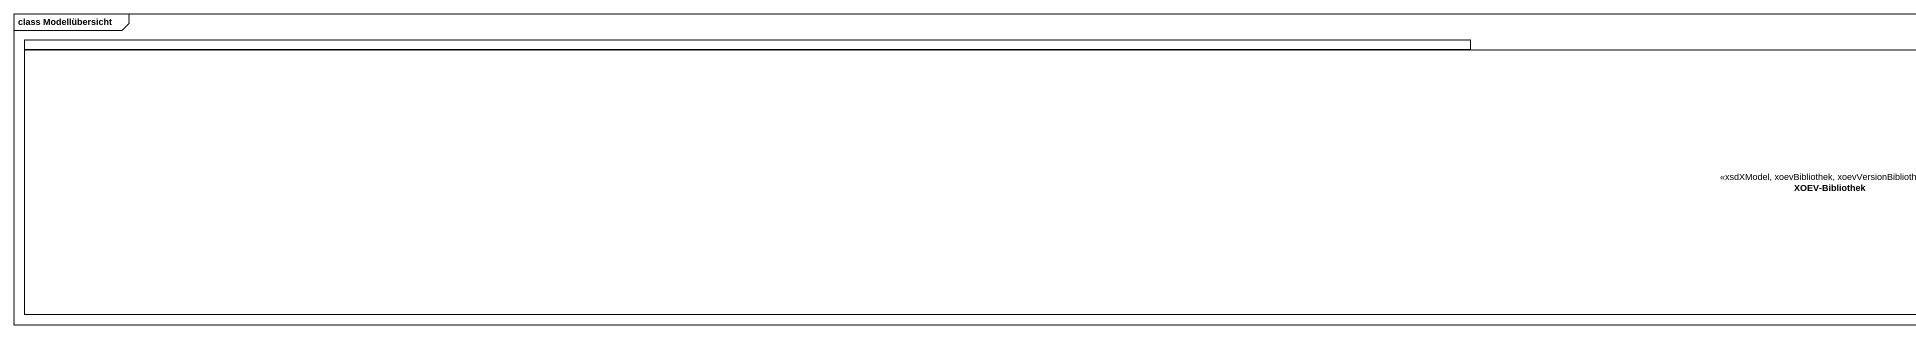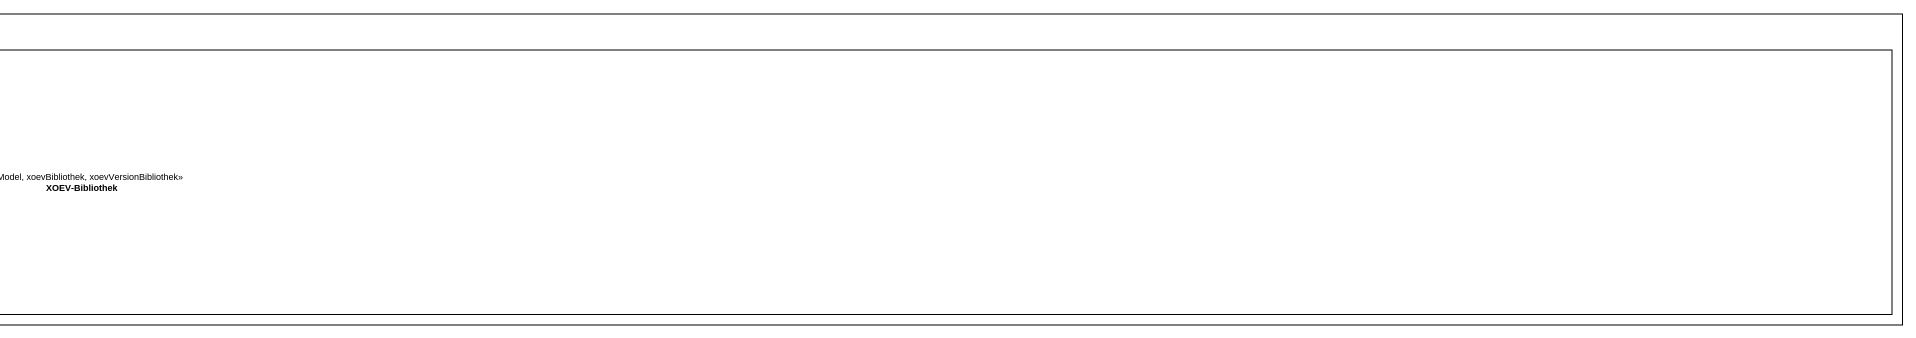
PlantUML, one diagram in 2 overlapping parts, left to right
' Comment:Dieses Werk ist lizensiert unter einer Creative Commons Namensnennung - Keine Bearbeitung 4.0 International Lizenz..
@startuml
mainframe class Modellübersicht
package "XOEV-Bibliothek" as XOEV_Bibliothek <<xsdXModel, xoevBibliothek, xoevVersionBibliothek>> {
}
@enduml
